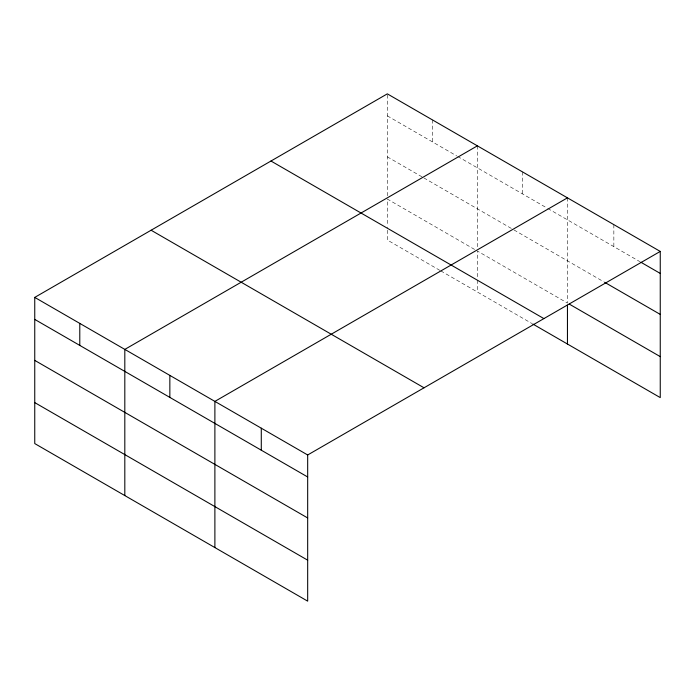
<?xml version="1.0" encoding="UTF-8"?>
<svg xmlns="http://www.w3.org/2000/svg" width="695" height="695" viewBox="0 0 695 695"><rect width="100%" height="100%" fill="white"/><g stroke="black" fill="none" stroke-linecap="round" stroke-linejoin="round"><path stroke-width="0.52" stroke-dasharray="3.48 2.61" d="M387.323 195.799L387.323 93.851M387.323 115.848L456.745 155.932M457.684 156.471L546.817 207.927M547.756 208.474L639.834 261.633M387.323 156.827L422.968 177.407M423.907 177.946L513.04 229.411M513.979 229.949L603.642 281.718M474.572 249.418L387.323 199.048L387.323 226.005M439.857 270.355L387.323 240.027L387.323 227.083M440.795 270.902L531.805 323.444M613.85 224.633L613.85 246.638M567.45 197.849L567.45 303.046L477.387 251.043L477.387 279.086M522.423 171.847L522.423 193.844M477.387 145.846L477.387 247.794M477.387 280.163L477.387 292.022M432.351 119.844L432.351 141.85"/><path stroke-width="1.04" d="M660.25 251.425L387.323 93.851L34.75 297.399L34.75 443.575L307.677 601.149L307.677 454.973L660.25 251.425L660.25 397.601L532.744 323.983M477.387 145.846L124.813 349.403L124.813 495.578M567.45 197.849L214.885 401.397L214.885 547.573M640.764 262.171L660.25 273.422M604.572 282.257L660.25 314.401M569.309 304.115L660.25 356.622M270.972 161.023L543.898 318.597M151.102 230.227L424.028 387.801M34.75 297.399L307.677 454.973M34.75 319.405L307.677 476.978M34.75 360.384L307.677 517.957M34.75 402.596L307.677 560.179M567.45 305.201L567.45 344.025M261.285 428.19L261.285 450.186M169.849 375.404L169.849 397.401M79.786 323.401L79.786 345.398"/></g></svg>
